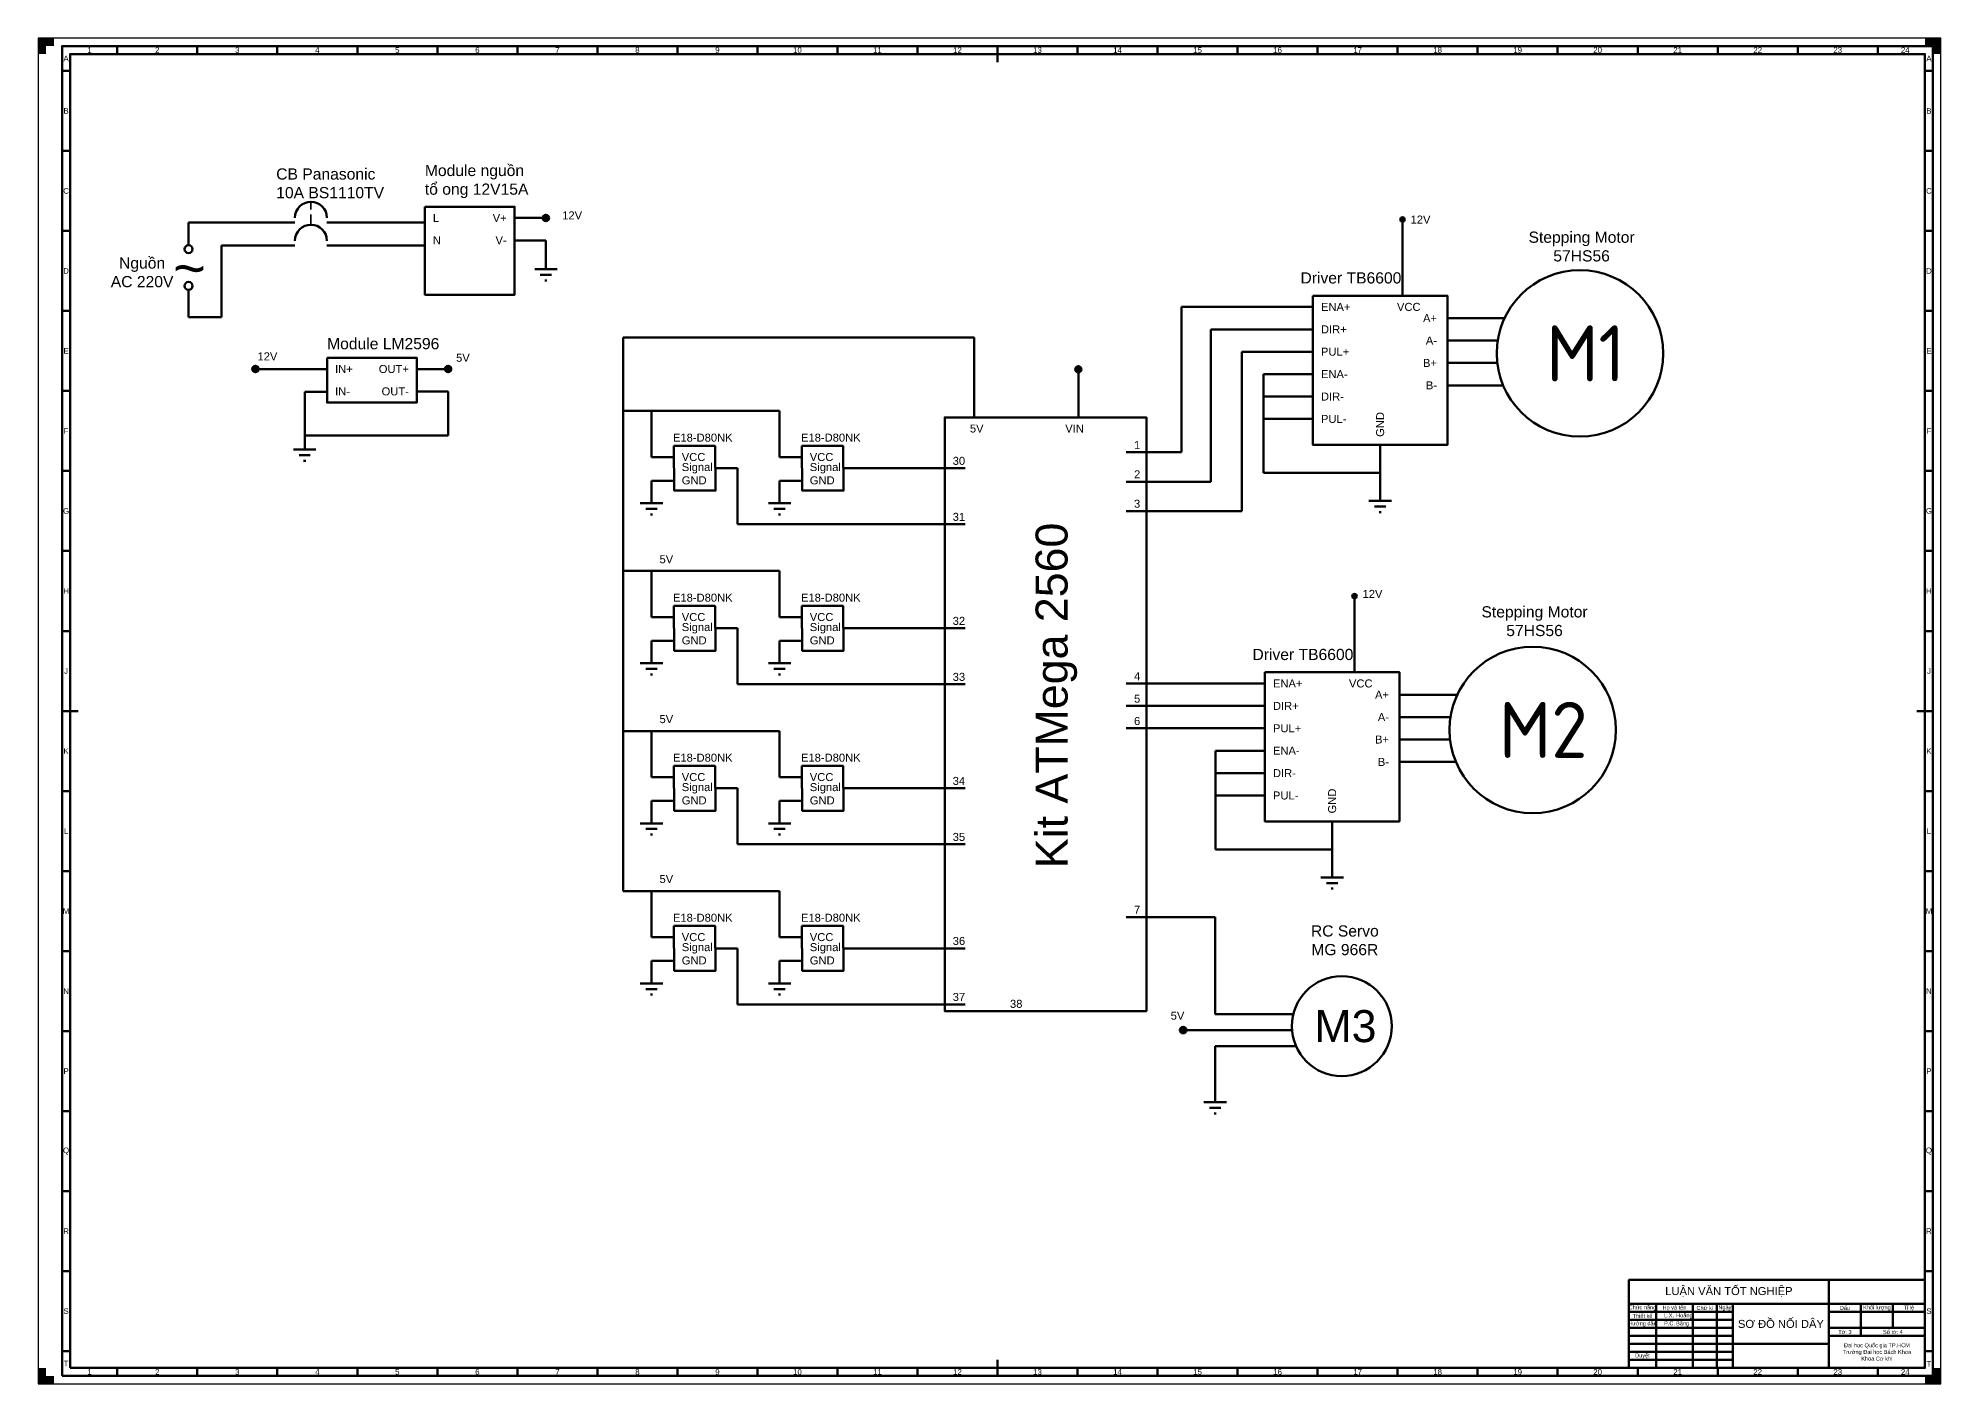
# Model space of a CAD drawing. Header units: millimetres. Extents: x -3609 to 4008, y -1340 to 6855.
# Drawn here: x 2819 to 4008, y 3746 to 4587 of the extents above; entities that cross this region are included whole.
import ezdxf

# ---------------------------------------------------------------- set-up
doc = ezdxf.new("R2010")
doc.units = ezdxf.units.MM
doc.header["$LTSCALE"] = 0.25
doc.linetypes.add('DASHEDX2', pattern=[38.1, 25.4, -12.7])
doc.layers.get('0').update_dxf_attribs({"lineweight": 70})
for name, color, linetype, lineweight in [('Frame 0.5', 170, 'Continuous', 50), ('Frame 1', 10, 'Continuous', 100), ('Hidden', 4, 'DASHEDX2', 35), ('Text', 2, 'Continuous', 35)]:
    doc.layers.add(name, color=color, linetype=linetype, lineweight=lineweight)
doc.styles.get("Standard").update_dxf_attribs({"font": 'arial.ttf', "width": 1.0001})
doc.styles.add('TCVN', font='')
doc.styles.get('TCVN').set_extended_font_data('TCVN 7284')

msp = doc.modelspace()

# ---------------------------------------------------------------- hatches: boundary and pattern name
h = msp.add_hatch(color=256)
h.dxf.hatch_style = 1
h.paths.add_polyline_path([(3133.9, 4474.3, 1), (3137.9, 4474.3, 1)])
h = msp.add_hatch(color=256)
h.dxf.hatch_style = 1
h.paths.add_polyline_path([(3669.8, 4473.3, 1), (3672.6, 4473.3, 1)])
h = msp.add_hatch(color=256)
h.dxf.hatch_style = 1
h.paths.add_polyline_path([(2952.4, 4379.9, 1), (2956.4, 4379.9, 1)])
h = msp.add_hatch(color=256)
h.dxf.hatch_style = 1
h.paths.add_polyline_path([(3076.8, 4379.9, 1), (3072.8, 4379.9, 1)])
h = msp.add_hatch(color=256)
h.dxf.hatch_style = 1
h.paths.add_polyline_path([(3466.6, 4379.7, 1), (3470.6, 4379.7, 1)])
h = msp.add_hatch(color=256)
h.dxf.hatch_style = 1
h.paths.add_polyline_path([(3642.6, 4238, 1), (3639.8, 4238, 1)])
h = msp.add_hatch(color=256)
h.dxf.hatch_style = 1
h.paths.add_polyline_path([(3536.1, 3966.8, 1), (3532.1, 3966.8, 1)])

# ---------------------------------------------------------------- linework, layer by layer
for p, q in [((2912.6, 4471.4), (2912.6, 4457.3)), ((2912.6, 4471.4), (2962.7, 4471.4)), ((2962.7, 4471.4), (2979.1, 4471.4)), ((2999.1, 4471.4), (3015.5, 4471.4)), ((3015.5, 4471.4), (3060.3, 4471.4)), ((3116.3, 4474.3), (3135.9, 4474.3)), ((3671.2, 4425.7), (3671.2, 4473.3)), ((3116.3, 4460.3), (3135.9, 4460.3)), ((3135.9, 4460.3), (3135.9, 4442.3)), ((2933.3, 4457.1), (2962.7, 4457.1)), ((2933.3, 4457.1), (2933.3, 4412.3)), ((2962.7, 4457.1), (2979.1, 4457.1)), ((2999.1, 4457.1), (3015.5, 4457.1)), ((3015.5, 4457.1), (3060.3, 4457.1)), ((2912.6, 4429.3), (2912.6, 4412.3)), ((2912.6, 4412.3), (2933.3, 4412.3)), ((3533.1, 4418.7), (3577.4, 4418.7)), ((3533.1, 4418.7), (3533.1, 4327.9)), ((3577.4, 4418.7), (3615.2, 4418.7)), ((3699.2, 4411.7), (3734.8, 4411.7)), ((3268.5, 4399.6), (3184.2, 4399.6)), ((3184.2, 4399.6), (3184.2, 4053.7)), ((3268.5, 4399.6), (3403.6, 4399.6)), ((3403.6, 4349.7), (3403.6, 4399.6)), ((3577.4, 4404.7), (3551.3, 4404.7)), ((3551.3, 4404.7), (3551.3, 4309.5)), ((3615.2, 4404.7), (3577.4, 4404.7)), ((3570.8, 4390.7), (3577.4, 4390.7)), ((3570.8, 4390.7), (3570.8, 4291.1)), ((3577.4, 4390.7), (3615.2, 4390.7)), ((3577.4, 4390.7), (3615.2, 4390.7)), ((3699.2, 4397.7), (3730.5, 4397.7)), ((2954.4, 4379.9), (2999.2, 4379.9)), ((3055.2, 4379.9), (3074.8, 4379.9)), ((3468.6, 4349.7), (3468.6, 4379.7)), ((3584.3, 4376.7), (3615.2, 4376.7)), ((3584.3, 4376.7), (3584.3, 4315)), ((3699.2, 4383.7), (3730.3, 4383.7)), ((2985.2, 4365.7), (2999.2, 4365.7)), ((2985.2, 4365.7), (2985.2, 4351.7)), ((3055.2, 4365.9), (3074.8, 4365.9)), ((3074.8, 4365.9), (3074.8, 4338.3)), ((3699.2, 4369.7), (3733.9, 4369.7)), ((2985.2, 4351.7), (2985.2, 4329.6)), ((3268.5, 4353.7), (3184.2, 4353.7)), ((3201.9, 4353.7), (3201.9, 4324.9)), ((3281.9, 4353.7), (3268.5, 4353.7)), ((3281.9, 4353.7), (3281.9, 4324.9)), ((3584.3, 4362.7), (3615.2, 4362.7)), ((3584.3, 4348.7), (3615.2, 4348.7)), ((3074.8, 4338.3), (2985.2, 4338.3)), ((3657.2, 4332.5), (3657.2, 4297.5)), ((3201.9, 4324.9), (3215.8, 4324.9)), ((3241.7, 4317.9), (3255.7, 4317.9)), ((3255.7, 4317.9), (3255.7, 4282.9)), ((3281.9, 4324.9), (3295.8, 4324.9)), ((3321.7, 4317.9), (3335.7, 4317.9)), ((3335.7, 4317.9), (3353.9, 4317.9)), ((3353.9, 4317.9), (3385.1, 4317.9)), ((3397.8, 4317.9), (3385.1, 4317.9)), ((3511.1, 4327.9), (3498.4, 4327.9)), ((3533.1, 4327.9), (3511.1, 4327.9)), ((3201.9, 4310), (3215.9, 4310)), ((3201.9, 4310), (3201.9, 4296)), ((3281.9, 4310), (3295.9, 4310)), ((3281.9, 4310), (3281.9, 4296)), ((3511.1, 4309.5), (3498.4, 4309.5)), ((3551.3, 4309.5), (3511.1, 4309.5)), ((3657.2, 4315), (3584.3, 4315)), ((3255.7, 4282.9), (3268.5, 4282.9)), ((3268.5, 4282.9), (3353.9, 4282.9)), ((3353.9, 4282.9), (3385.1, 4282.9)), ((3397.8, 4282.9), (3385.1, 4282.9)), ((3511.1, 4291.1), (3498.4, 4291.1)), ((3570.8, 4291.1), (3511.1, 4291.1)), ((3268.5, 4253.7), (3184.2, 4253.7)), ((3201.9, 4253.7), (3201.9, 4224.9)), ((3281.9, 4253.7), (3268.5, 4253.7)), ((3281.9, 4253.7), (3281.9, 4224.9)), ((3641.2, 4190.4), (3641.2, 4238)), ((3201.9, 4224.9), (3215.8, 4224.9)), ((3281.9, 4224.9), (3295.8, 4224.9)), ((3201.9, 4210), (3215.9, 4210)), ((3201.9, 4210), (3201.9, 4196)), ((3241.7, 4217.9), (3255.7, 4217.9)), ((3255.7, 4217.9), (3255.7, 4182.9)), ((3281.9, 4210), (3295.9, 4210)), ((3281.9, 4210), (3281.9, 4196)), ((3321.7, 4217.9), (3335.7, 4217.9)), ((3335.7, 4217.9), (3353.9, 4217.9)), ((3353.9, 4217.9), (3385.1, 4217.9)), ((3397.8, 4217.9), (3385.1, 4217.9)), ((3255.7, 4182.9), (3268.5, 4182.9)), ((3268.5, 4182.9), (3353.9, 4182.9)), ((3353.9, 4182.9), (3385.1, 4182.9)), ((3397.8, 4182.9), (3385.1, 4182.9)), ((3511.1, 4183.4), (3498.4, 4183.4)), ((3511.1, 4183.4), (3534.5, 4183.4)), ((3534.5, 4183.4), (3585.2, 4183.4)), ((3669.2, 4176.4), (3705.4, 4176.4)), ((3511.1, 4169.4), (3498.4, 4169.4)), ((3534.5, 4169.4), (3511.1, 4169.4)), ((3585.2, 4169.4), (3534.5, 4169.4)), ((3669.2, 4162.4), (3701.1, 4162.4)), ((3268.5, 4153.7), (3184.2, 4153.7)), ((3201.9, 4153.7), (3201.9, 4124.9)), ((3281.9, 4153.7), (3268.5, 4153.7)), ((3281.9, 4153.7), (3281.9, 4124.9)), ((3511.1, 4155.4), (3498.4, 4155.4)), ((3511.1, 4155.4), (3534.5, 4155.4)), ((3534.5, 4155.4), (3585.2, 4155.4)), ((3534.5, 4155.4), (3585.2, 4155.4)), ((3554.3, 4141.4), (3585.2, 4141.4)), ((3554.3, 4141.4), (3554.3, 4079.7)), ((3669.2, 4148.4), (3700.9, 4148.4)), ((3554.3, 4127.4), (3585.2, 4127.4)), ((3669.2, 4134.4), (3704.5, 4134.4)), ((3201.9, 4124.9), (3215.8, 4124.9)), ((3241.7, 4117.9), (3255.7, 4117.9)), ((3255.7, 4117.9), (3255.7, 4082.9)), ((3281.9, 4124.9), (3295.8, 4124.9)), ((3321.7, 4117.9), (3335.7, 4117.9)), ((3335.7, 4117.9), (3353.9, 4117.9)), ((3353.9, 4117.9), (3385.1, 4117.9)), ((3397.8, 4117.9), (3385.1, 4117.9)), ((3201.9, 4110), (3215.9, 4110)), ((3201.9, 4110), (3201.9, 4096)), ((3281.9, 4110), (3295.9, 4110)), ((3281.9, 4110), (3281.9, 4096)), ((3554.3, 4113.4), (3585.2, 4113.4)), ((3627.2, 4097.2), (3627.2, 4062.2)), ((3255.7, 4082.9), (3268.5, 4082.9)), ((3268.5, 4082.9), (3353.9, 4082.9)), ((3353.9, 4082.9), (3385.1, 4082.9)), ((3397.8, 4082.9), (3385.1, 4082.9)), ((3627.2, 4079.7), (3554.3, 4079.7)), ((3268.5, 4053.7), (3184.2, 4053.7)), ((3201.9, 4053.7), (3201.9, 4024.9)), ((3281.9, 4053.7), (3268.5, 4053.7)), ((3281.9, 4053.7), (3281.9, 4024.9)), ((3511.1, 4037.4), (3498.4, 4037.4)), ((3511.1, 4037.4), (3534.1, 4037.4)), ((3534.1, 4037.4), (3554.1, 4037.4)), ((3554.1, 3976.8), (3554.1, 4037.4)), ((3201.9, 4024.9), (3215.8, 4024.9)), ((3281.9, 4024.9), (3295.8, 4024.9)), ((3201.9, 4010), (3215.9, 4010)), ((3201.9, 4010), (3201.9, 3996)), ((3241.7, 4017.9), (3255.7, 4017.9)), ((3255.7, 4017.9), (3255.7, 3982.9)), ((3281.9, 4010), (3295.9, 4010)), ((3281.9, 4010), (3281.9, 3996)), ((3321.7, 4017.9), (3335.7, 4017.9)), ((3335.7, 4017.9), (3353.9, 4017.9)), ((3353.9, 4017.9), (3385.1, 4017.9)), ((3397.8, 4017.9), (3385.1, 4017.9)), ((3255.7, 3982.9), (3268.5, 3982.9)), ((3268.5, 3982.9), (3353.9, 3982.9)), ((3353.9, 3982.9), (3385.1, 3982.9)), ((3397.8, 3982.9), (3385.1, 3982.9)), ((3554.1, 3976.8), (3602.9, 3976.8)), ((3534.1, 3966.8), (3602.1, 3966.8)), ((3554.1, 3956.8), (3604.6, 3956.8)), ((3554.1, 3956.8), (3554.1, 3921.8))]:
    msp.add_line(p, q)
at = {"lineweight": 200}
for p, q in [((3128.9, 4442.3), (3142.9, 4442.3)), ((3132.4, 4438.8), (3139.4, 4438.8)), ((3135.2, 4435.3), (3136.6, 4435.3)), ((2978.2, 4329.6), (2992.2, 4329.6)), ((2981.7, 4326.1), (2988.7, 4326.1)), ((2984.5, 4322.6), (2985.9, 4322.6)), ((3194.9, 4296), (3208.9, 4296)), ((3198.4, 4292.5), (3205.4, 4292.5)), ((3274.9, 4296), (3288.9, 4296)), ((3278.4, 4292.5), (3285.4, 4292.5)), ((3650.2, 4297.5), (3664.2, 4297.5)), ((3653.7, 4294), (3660.7, 4294)), ((3201.2, 4289), (3202.6, 4289)), ((3281.2, 4289), (3282.6, 4289)), ((3656.5, 4290.5), (3657.9, 4290.5)), ((3194.9, 4196), (3208.9, 4196)), ((3198.4, 4192.5), (3205.4, 4192.5)), ((3201.2, 4189), (3202.6, 4189)), ((3274.9, 4196), (3288.9, 4196)), ((3278.4, 4192.5), (3285.4, 4192.5)), ((3281.2, 4189), (3282.6, 4189)), ((3194.9, 4096), (3208.9, 4096)), ((3198.4, 4092.5), (3205.4, 4092.5)), ((3274.9, 4096), (3288.9, 4096)), ((3278.4, 4092.5), (3285.4, 4092.5)), ((3201.2, 4089), (3202.6, 4089)), ((3281.2, 4089), (3282.6, 4089)), ((3620.2, 4062.2), (3634.2, 4062.2)), ((3623.7, 4058.7), (3630.7, 4058.7)), ((3626.5, 4055.2), (3627.9, 4055.2)), ((3194.9, 3996), (3208.9, 3996)), ((3274.9, 3996), (3288.9, 3996)), ((3198.4, 3992.5), (3205.4, 3992.5)), ((3201.2, 3989), (3202.6, 3989)), ((3278.4, 3992.5), (3285.4, 3992.5)), ((3281.2, 3989), (3282.6, 3989)), ((3547.1, 3921.8), (3561.1, 3921.8)), ((3550.6, 3918.3), (3557.6, 3918.3)), ((3553.4, 3914.8), (3554.8, 3914.8))]:
    msp.add_line(p, q, dxfattribs=at)
for points in [[(3060.3, 4481.3), (3116.3, 4481.3), (3116.3, 4426.3), (3060.3, 4426.3)], [(3615.2, 4425.7), (3699.2, 4425.7), (3699.2, 4332.5), (3615.2, 4332.5)], [(2999.2, 4386.9), (3055.2, 4386.9), (3055.2, 4358.9), (2999.2, 4358.9)], [(3215.8, 4331.9), (3241.6, 4331.9), (3241.9, 4303.9), (3216.1, 4303.9)], [(3295.8, 4331.9), (3321.6, 4331.9), (3321.9, 4303.9), (3296.1, 4303.9)], [(3215.8, 4231.9), (3241.6, 4231.9), (3241.9, 4203.9), (3216.1, 4203.9)], [(3295.8, 4231.9), (3321.6, 4231.9), (3321.9, 4203.9), (3296.1, 4203.9)], [(3585.2, 4190.4), (3669.2, 4190.4), (3669.2, 4097.2), (3585.2, 4097.2)], [(3215.8, 4131.9), (3241.6, 4131.9), (3241.9, 4103.9), (3216.1, 4103.9)], [(3295.8, 4131.9), (3321.6, 4131.9), (3321.9, 4103.9), (3296.1, 4103.9)], [(3215.8, 4031.9), (3241.6, 4031.9), (3241.9, 4003.9), (3216.1, 4003.9)], [(3295.8, 4031.9), (3321.6, 4031.9), (3321.9, 4003.9), (3296.1, 4003.9)]]:
    msp.add_lwpolyline(points, close=True, dxfattribs=at)
for points in [[(3438.6, 3978.7), (3385.1, 3978.7), (3385.1, 4349.7), (3438.6, 4349.7)], [(3438.6, 4349.7), (3511.1, 4349.7), (3511.1, 3978.7), (3438.6, 3978.7)]]:
    msp.add_lwpolyline(points, dxfattribs=at)
for centre, radius in [((3135.9, 4474.3), 2), ((3671.2, 4473.3), 1.4), ((2954.4, 4379.9), 2), ((3074.8, 4379.9), 2), ((3468.6, 4379.7), 2), ((3641.2, 4238), 1.4), ((3534.1, 3966.8), 2)]:
    msp.add_circle(centre, radius)
for centre, radius in [((2912.6, 4454.8), 2.5), ((3782, 4389.7), 52), ((2912.6, 4431.8), 2.5), ((3752.5, 4154.4), 52), ((3633.2, 3969.3), 31.2)]:
    msp.add_circle(centre, radius, dxfattribs=at)
for centre in [(2989.1, 4474.4), (2989.1, 4460.1)]:
    msp.add_arc(centre, 10, 0, 180, dxfattribs=at)
for points in [[(2828.6, 4581.7), (2828.6, 4586.7), (2818.6, 4581.7), (2818.6, 4586.7)], [(2818.6, 4576.7), (2818.6, 4586.7), (2823.6, 4576.7), (2823.6, 4586.7)], [(3997.6, 4581.7), (3997.6, 4586.7), (4007.6, 4581.7), (4007.6, 4586.7)], [(4007.6, 4576.7), (4007.6, 4586.7), (4002.6, 4576.7), (4002.6, 4586.7)], [(2818.6, 3755.7), (2818.6, 3745.7), (2823.6, 3755.7), (2823.6, 3745.7)], [(2828.6, 3750.7), (2828.6, 3745.7), (2818.6, 3750.7), (2818.6, 3745.7)], [(3997.6, 3750.7), (3997.6, 3745.7), (4007.6, 3750.7), (4007.6, 3745.7)], [(4007.6, 3755.7), (4007.6, 3745.7), (4002.6, 3755.7), (4002.6, 3745.7)]]:
    msp.add_solid(points)
at = {"layer": 'Defpoints'}
msp.add_lwpolyline([(2818.6, 3745.7), (4007.6, 3745.7), (4007.6, 4586.7), (2818.6, 4586.7)], close=True, dxfattribs=at)
at = {"layer": 'Frame 0.5'}
for p, q in [((2868.1, 4581.7), (2868.1, 4576.7)), ((2918.1, 4576.7), (2918.1, 4581.7)), ((2968.1, 4581.7), (2968.1, 4576.7)), ((3018.1, 4576.7), (3018.1, 4581.7)), ((3068.1, 4581.7), (3068.1, 4576.7)), ((3118.1, 4576.7), (3118.1, 4581.7)), ((3168.1, 4581.7), (3168.1, 4576.7)), ((3218.1, 4576.7), (3218.1, 4581.7)), ((3268.1, 4581.7), (3268.1, 4576.7)), ((3318.1, 4576.7), (3318.1, 4581.7)), ((3368.1, 4581.7), (3368.1, 4576.7)), ((3468.1, 4581.7), (3468.1, 4576.7)), ((3518.1, 4576.7), (3518.1, 4581.7)), ((3568.1, 4581.7), (3568.1, 4576.7)), ((3618.1, 4576.7), (3618.1, 4581.7)), ((3668.1, 4581.7), (3668.1, 4576.7)), ((3718.1, 4576.7), (3718.1, 4581.7)), ((3768.1, 4581.7), (3768.1, 4576.7)), ((3818.1, 4576.7), (3818.1, 4581.7)), ((3868.1, 4581.7), (3868.1, 4576.7)), ((3918.1, 4576.7), (3918.1, 4581.7)), ((3968.1, 4581.7), (3968.1, 4576.7)), ((2838.6, 4566.2), (2833.6, 4566.2)), ((3997.6, 4566.2), (4002.6, 4566.2)), ((2833.6, 4516.2), (2838.6, 4516.2)), ((4002.6, 4516.2), (3997.6, 4516.2)), ((2838.6, 4466.2), (2833.6, 4466.2)), ((3997.6, 4466.2), (4002.6, 4466.2)), ((2833.6, 4416.2), (2838.6, 4416.2)), ((4002.6, 4416.2), (3997.6, 4416.2)), ((2838.6, 4366.2), (2833.6, 4366.2)), ((3997.6, 4366.2), (4002.6, 4366.2)), ((2833.6, 4316.2), (2838.6, 4316.2)), ((4002.6, 4316.2), (3997.6, 4316.2)), ((2838.6, 4266.2), (2833.6, 4266.2)), ((3997.6, 4266.2), (4002.6, 4266.2)), ((2833.6, 4216.2), (2838.6, 4216.2)), ((4002.6, 4216.2), (3997.6, 4216.2)), ((2833.6, 4116.2), (2838.6, 4116.2)), ((4002.6, 4116.2), (3997.6, 4116.2)), ((2838.6, 4066.2), (2833.6, 4066.2)), ((3997.6, 4066.2), (4002.6, 4066.2)), ((2833.6, 4016.2), (2838.6, 4016.2)), ((4002.6, 4016.2), (3997.6, 4016.2)), ((2838.6, 3966.2), (2833.6, 3966.2)), ((3997.6, 3966.2), (4002.6, 3966.2)), ((2833.6, 3916.2), (2838.6, 3916.2)), ((4002.6, 3916.2), (3997.6, 3916.2)), ((2838.6, 3866.2), (2833.6, 3866.2)), ((3997.6, 3866.2), (4002.6, 3866.2)), ((2833.6, 3816.2), (2838.6, 3816.2)), ((3937.6, 3755.7), (3937.6, 3810.7)), ((4002.6, 3816.2), (3997.6, 3816.2)), ((3812.6, 3795.7), (3997.6, 3795.7)), ((3829.6, 3795.7), (3829.6, 3755.7)), ((3852.6, 3755.7), (3852.6, 3795.7)), ((3867.6, 3795.7), (3867.6, 3755.7)), ((3877.6, 3795.7), (3877.6, 3755.7)), ((3957.6, 3795.7), (3957.6, 3775.7)), ((3977.6, 3795.7), (3977.6, 3780.7)), ((3877.6, 3790.7), (3812.6, 3790.7)), ((3812.6, 3785.7), (3877.6, 3785.7)), ((3997.6, 3790.7), (3937.6, 3790.7)), ((3877.6, 3780.7), (3812.6, 3780.7)), ((3812.6, 3775.7), (3877.6, 3775.7)), ((3937.6, 3770.7), (3812.6, 3770.7)), ((3997.6, 3780.7), (3937.6, 3780.7)), ((3997.6, 3775.7), (3937.6, 3775.7)), ((2838.6, 3766.2), (2833.6, 3766.2)), ((3877.6, 3765.7), (3812.6, 3765.7)), ((3812.6, 3760.7), (3877.6, 3760.7)), ((3997.6, 3766.2), (4002.6, 3766.2)), ((2868.1, 3750.7), (2868.1, 3755.7)), ((2918.1, 3755.7), (2918.1, 3750.7)), ((2968.1, 3750.7), (2968.1, 3755.7)), ((3018.1, 3755.7), (3018.1, 3750.7)), ((3068.1, 3750.7), (3068.1, 3755.7)), ((3118.1, 3755.7), (3118.1, 3750.7)), ((3168.1, 3750.7), (3168.1, 3755.7)), ((3218.1, 3755.7), (3218.1, 3750.7)), ((3268.1, 3750.7), (3268.1, 3755.7)), ((3318.1, 3755.7), (3318.1, 3750.7)), ((3368.1, 3750.7), (3368.1, 3755.7)), ((3468.1, 3750.7), (3468.1, 3755.7)), ((3518.1, 3755.7), (3518.1, 3750.7)), ((3568.1, 3750.7), (3568.1, 3755.7)), ((3618.1, 3755.7), (3618.1, 3750.7)), ((3668.1, 3750.7), (3668.1, 3755.7)), ((3718.1, 3755.7), (3718.1, 3750.7)), ((3768.1, 3750.7), (3768.1, 3755.7)), ((3818.1, 3755.7), (3818.1, 3750.7)), ((3868.1, 3750.7), (3868.1, 3755.7)), ((3918.1, 3755.7), (3918.1, 3750.7)), ((3968.1, 3750.7), (3968.1, 3755.7))]:
    msp.add_line(p, q, dxfattribs=at)
msp.add_lwpolyline([(2833.6, 3750.7), (4002.6, 3750.7), (4002.6, 4581.7), (2833.6, 4581.7)], close=True, dxfattribs=at)
at = {"layer": 'Frame 1'}
for p, q in [((3418.1, 4581.7), (3418.1, 4571.7)), ((2833.6, 4166.2), (2843.6, 4166.2)), ((4002.6, 4166.2), (3992.6, 4166.2)), ((3418.1, 3750.7), (3418.1, 3760.7))]:
    msp.add_line(p, q, dxfattribs=at)
for points in [[(2838.6, 3755.7), (3997.6, 3755.7), (3997.6, 4576.7), (2838.6, 4576.7)], [(3997.6, 3755.7), (3812.6, 3755.7), (3812.6, 3810.7), (3997.6, 3810.7)]]:
    msp.add_lwpolyline(points, close=True, dxfattribs=at)
at = {"layer": 'Hidden'}
msp.add_line((2989.1, 4470.1), (2989.1, 4484.4), dxfattribs=at)

# ---------------------------------------------------------------- texts
at = {"lineweight": 200, "insert": (2903, 4455.6), "char_height": 25, "attachment_point": 1}
msp.add_mtext_dynamic_manual_height_columns('~', width=21.365, gutter_width=25, heights=[0], dxfattribs=at)
at = {"char_height": 35, "attachment_point": 1, "style": 'TCVN'}
for s, insert in [('M1', (3761, 4407.2)), ('M2', (3731.5, 4171.9))]:
    msp.add_mtext_dynamic_manual_height_columns(s, width=60.392, gutter_width=25, heights=[0], dxfattribs=dict(at, insert=insert))
at = {"insert": (3616.1, 3979.3), "char_height": 20, "attachment_point": 1}
msp.add_mtext_dynamic_manual_height_columns('M3', width=29.641, gutter_width=25, heights=[0], dxfattribs=at)
at = {"layer": 'Text'}
for s, width, gutter_width, heights, insert, char_height, attachment_point in [('\\pxqc;1', 34.5, 17.5, [0], (2850.8, 4579.2), 3.5, 5), ('\\pxqc;2', 50, 17.5, [0], (2893.1, 4579.2), 3.5, 5), ('\\pxqc;3', 50, 17.5, [0], (2943.1, 4579.2), 3.5, 5), ('\\pxqc;4', 50, 17.5, [0], (2993.1, 4579.2), 3.5, 5), ('\\pxqc;5', 50, 17.5, [0], (3043.1, 4579.2), 3.5, 5), ('\\pxqc;6', 50, 17.5, [0], (3093.1, 4579.2), 3.5, 5), ('\\pxqc;7', 50, 17.5, [0], (3143.1, 4579.2), 3.5, 5), ('\\pxqc;8', 50, 17.5, [0], (3193.1, 4579.2), 3.5, 5), ('\\pxqc;9', 50, 17.5, [0], (3243.1, 4579.2), 3.5, 5), ('\\pxqc;10', 50, 17.5, [0], (3293.1, 4579.2), 3.5, 5), ('\\pxqc;11', 50, 17.5, [0], (3343.1, 4579.2), 3.5, 5), ('\\pxqc;12', 50, 17.5, [0], (3393.1, 4579.2), 3.5, 5), ('\\pxqc;13', 50, 17.5, [0], (3443.1, 4579.2), 3.5, 5), ('\\pxqc;14', 50, 17.5, [0], (3493.1, 4579.2), 3.5, 5), ('\\pxqc;15', 50, 17.5, [0], (3543.1, 4579.2), 3.5, 5), ('\\pxqc;16', 50, 17.5, [0], (3593.1, 4579.2), 3.5, 5), ('\\pxqc;17', 50, 17.5, [0], (3643.1, 4579.2), 3.5, 5), ('\\pxqc;18', 50, 17.5, [0], (3693.1, 4579.2), 3.5, 5), ('\\pxqc;19', 50, 17.5, [0], (3743.1, 4579.2), 3.5, 5), ('\\pxqc;20', 50, 17.5, [0], (3793.1, 4579.2), 3.5, 5), ('\\pxqc;21', 50, 17.5, [0], (3843.1, 4579.2), 3.5, 5), ('\\pxqc;22', 50, 17.5, [0], (3893.1, 4579.2), 3.5, 5), ('\\pxqc;23', 50, 17.5, [0], (3943.1, 4579.2), 3.5, 5), ('\\pxqc;24', 34.5, 17.5, [0], (3985.3, 4579.2), 3.5, 5), ('\\pxqc;A', 5, 17.5, [0], (2836.1, 4574), 3.5, 5), ('\\pxqc;A', 5, 17.5, [0], (4000.1, 4574), 3.5, 5), ('\\pxqc;B', 5, 17.5, [0], (2836.1, 4541.2), 3.5, 5), ('\\pxqc;B', 5, 17.5, [0], (4000.1, 4541.2), 3.5, 5), ('Module nguồn tổ ong 12V15A', 68.194, 25, [0], (3060.3, 4497.1), 7, 4), ('CB Panasonic \\P10A BS1110TV', 111.195, 25, [0], (2967.4, 4495.9), 7, 4), ('\\pxqc;C', 5, 17.5, [0], (2836.1, 4491.2), 3.5, 5), ('\\pxqc;C', 5, 17.5, [0], (4000.1, 4491.2), 3.5, 5), ('\\pxi1;L', 23.112, 25, [0], (3060.3, 4474.3), 5, 4), ('\\pxi1,qr;V+', 23.112, 25, [0], (3088.3, 4474.3), 5, 4), ('\\pxi1;12V', 23.112, 25, [0], (3141.1, 4475.9), 5, 4), ('\\pxi1;12V', 23.112, 25, [0], (3671.2, 4473.3), 5, 4), ('\\pxi1;N', 30.918, 25, [0], (3060.3, 4460.3), 5, 4), ('\\pxi1,qr;V-', 23.112, 25, [0], (3088.3, 4460.3), 5, 4), ('\\pxqc;Stepping Motor\\P57HS56', 75.512, 25, [19.8], (3745.3, 4456.4), 7, 4), ('Nguồn AC 220V', 40, 25, [0], (2883.6, 4440.3), 7, 5), ('\\pxqc;D', 5, 17.5, [0], (2836.1, 4441.2), 3.5, 5), ('Driver TB6600', 65.752, 25, [19.8], (3607.4, 4436.8), 7, 4), ('\\pxqc;D', 5, 17.5, [0], (4000.1, 4441.2), 3.5, 5), ('\\pxi1;ENA+', 23.112, 25, [0], (3615.2, 4418.7), 5, 4), ('VCC', 5, 25, [0], (3667.7, 4418.7), 5, 4), ('\\pxi1,qr;A+', 35.523, 25, [2.09], (3657.2, 4411.7), 5, 4), ('Module LM2596', 87.608, 25, [0], (2999.2, 4395.7), 7, 4), ('\\pxi1;DIR+', 23.112, 25, [0], (3615.2, 4404.7), 5, 4), ('\\pxi1,qr;A-', 35.523, 25, [2.09], (3657.2, 4397.7), 5, 4), ('\\pxqc;E', 5, 17.5, [0], (2836.1, 4391.2), 3.5, 5), ('\\pxi1;12V', 23.112, 25, [0], (2950.7, 4387.8), 5, 4), ('\\pxi1;5V', 23.112, 25, [0], (3074.8, 4386.9), 5, 4), ('\\pxi1;PUL+', 23.112, 25, [0], (3615.2, 4390.7), 5, 4), ('\\pxqc;E', 5, 17.5, [0], (4000.1, 4391.2), 3.5, 5), ('\\pxi1;IN+', 23.112, 25, [0], (2999.2, 4379.9), 5, 4), ('\\pxi1,qr;OUT+', 23.112, 25, [0], (3027.2, 4379.9), 5, 4), ('\\pxi1;ENA-', 23.112, 25, [0], (3615.2, 4376.7), 5, 4), ('\\pxi1,qr;B+', 35.523, 25, [2.09], (3657.2, 4383.7), 5, 4), ('\\pxi1;IN-', 30.918, 25, [0], (2999.2, 4365.9), 5, 4), ('\\pxi1,qr;OUT-', 23.112, 25, [0], (3027.2, 4365.9), 5, 4), ('\\pxi1;DIR-', 23.112, 25, [0], (3615.2, 4362.7), 5, 4), ('\\pxi1,qr;B-', 35.523, 25, [2.09], (3657.2, 4369.7), 5, 4), ('\\pxqc;F', 5, 17.5, [0], (2836.1, 4341.2), 3.5, 5), ('\\pxi1,qr;5V', 58.376, 25, [0], (3351, 4342.7), 5, 4), ('\\pxi1,qr;VIN', 58.376, 25, [0], (3413.7, 4342.7), 5, 4), ('\\pxi1;PUL-', 23.112, 25, [0], (3615.2, 4348.7), 5, 4), ('\\pxqc;F', 5, 17.5, [0], (4000.1, 4341.2), 3.5, 5), ('\\pxi1;E18-D80NK', 17.875, 25, [2.6], (3210.3, 4337), 5, 4), ('\\pxi1;E18-D80NK', 17.875, 25, [2.6], (3290.3, 4337), 5, 4), ('\\pxi1,ql;1', 12.672, 25, [0], (3498.4, 4332.4), 5, 4), ('\\pxi1;VCC', 14.25, 25, [0], (3215.8, 4324.9), 5, 4), ('\\pxi1;Signal', 25.875, 25, [0], (3215.8, 4317.9), 5, 4), ('\\pxi1;VCC', 14.25, 25, [0], (3295.8, 4324.9), 5, 4), ('\\pxi1;Signal', 25.875, 25, [0], (3295.8, 4317.9), 5, 4), ('\\pxi1,ql;30', 12.672, 25, [0], (3385.1, 4322.5), 5, 4), ('\\pxi1,ql;2', 12.672, 25, [0], (3498.4, 4314.1), 5, 4), ('\\pxi1;GND', 14.25, 25, [0], (3215.8, 4310.3), 5, 4), ('\\pxi1;GND', 14.25, 25, [0], (3295.8, 4310.3), 5, 4), ('\\pxqc;G', 5, 17.5, [0], (2836.1, 4291.2), 3.5, 5), ('\\pxi1,ql;3', 12.672, 25, [0], (3498.4, 4295.7), 5, 4), ('\\pxqc;G', 5, 17.5, [0], (4000.1, 4291.2), 3.5, 5), ('\\pxi1,ql;31', 12.672, 25, [0], (3385.1, 4287.5), 5, 4), ('\\pxi1;5V', 23.112, 25, [0], (3201.9, 4261), 5, 4), ('\\pxqc;H', 5, 17.5, [0], (2836.1, 4241.2), 3.5, 5), ('\\pxi1;E18-D80NK', 17.875, 25, [2.6], (3210.3, 4237), 5, 4), ('\\pxi1;E18-D80NK', 17.875, 25, [2.6], (3290.3, 4237), 5, 4), ('\\pxi1;12V', 23.112, 25, [0], (3641.2, 4239.4), 5, 4), ('\\pxqc;H', 5, 17.5, [0], (4000.1, 4241.2), 3.5, 5), ('\\pxi1;VCC', 14.25, 25, [0], (3215.8, 4224.9), 5, 4), ('\\pxi1;Signal', 25.875, 25, [0], (3215.8, 4217.9), 5, 4), ('\\pxi1;VCC', 14.25, 25, [0], (3295.8, 4224.9), 5, 4), ('\\pxi1;Signal', 25.875, 25, [0], (3295.8, 4217.9), 5, 4), ('\\pxi1,ql;32', 12.672, 25, [0], (3385.1, 4222.5), 5, 4), ('\\pxqc;Stepping Motor\\P57HS56', 75.512, 25, [19.8], (3715.9, 4222.3), 7, 4), ('\\pxi1;GND', 14.25, 25, [0], (3215.8, 4210.3), 5, 4), ('\\pxi1;GND', 14.25, 25, [0], (3295.8, 4210.3), 5, 4), ('Driver TB6600', 65.752, 25, [19.8], (3577.4, 4201.5), 7, 4), ('\\pxqc;J', 5, 17.5, [0], (2836.1, 4191.2), 3.5, 5), ('\\pxi1,ql;33', 12.672, 25, [0], (3385.1, 4187.5), 5, 4), ('\\pxi1,ql;4', 12.672, 25, [0], (3498.4, 4187.9), 5, 4), ('\\pxi1;ENA+', 23.112, 25, [0], (3585.2, 4183.4), 5, 4), ('VCC', 5, 25, [0], (3637.7, 4183.4), 5, 4), ('\\pxqc;J', 5, 17.5, [0], (4000.1, 4191.2), 3.5, 5), ('\\pxi1,ql;5', 12.672, 25, [0], (3498.4, 4173.9), 5, 4), ('\\pxi1,qr;A+', 35.523, 25, [2.09], (3627.2, 4176.4), 5, 4), ('\\pxi1;5V', 23.112, 25, [0], (3201.9, 4161.1), 5, 4), ('\\pxi1,ql;6', 12.672, 25, [0], (3498.4, 4159.9), 5, 4), ('\\pxi1;DIR+', 23.112, 25, [0], (3585.2, 4169.4), 5, 4), ('\\pxi1,qr;A-', 35.523, 25, [2.09], (3627.2, 4162.4), 5, 4), ('\\pxi1;PUL+', 23.112, 25, [0], (3585.2, 4155.4), 5, 4), ('\\pxi1,qr;B+', 35.523, 25, [2.09], (3627.2, 4148.4), 5, 4), ('\\pxqc;K', 5, 17.5, [0], (2836.1, 4141.2), 3.5, 5), ('\\pxi1;E18-D80NK', 17.875, 25, [2.6], (3210.3, 4137), 5, 4), ('\\pxi1;E18-D80NK', 17.875, 25, [2.6], (3290.3, 4137), 5, 4), ('\\pxi1;ENA-', 23.112, 25, [0], (3585.2, 4141.4), 5, 4), ('\\pxqc;K', 5, 17.5, [0], (4000.1, 4141.2), 3.5, 5), ('\\pxi1;VCC', 14.25, 25, [0], (3215.8, 4124.9), 5, 4), ('\\pxi1;VCC', 14.25, 25, [0], (3295.8, 4124.9), 5, 4), ('\\pxi1;DIR-', 23.112, 25, [0], (3585.2, 4127.4), 5, 4), ('\\pxi1,qr;B-', 35.523, 25, [2.09], (3627.2, 4134.4), 5, 4), ('\\pxi1;Signal', 25.875, 25, [0], (3215.8, 4117.9), 5, 4), ('\\pxi1;Signal', 25.875, 25, [0], (3295.8, 4117.9), 5, 4), ('\\pxi1,ql;34', 12.672, 25, [0], (3385.1, 4122.5), 5, 4), ('\\pxi1;PUL-', 23.112, 25, [0], (3585.2, 4113.4), 5, 4), ('\\pxi1;GND', 14.25, 25, [0], (3215.8, 4110.3), 5, 4), ('\\pxi1;GND', 14.25, 25, [0], (3295.8, 4110.3), 5, 4), ('\\pxqc;L', 5, 17.5, [0], (2836.1, 4091.2), 3.5, 5), ('\\pxqc;L', 5, 17.5, [0], (4000.1, 4091.2), 3.5, 5), ('\\pxi1,ql;35', 12.672, 25, [0], (3385.1, 4087.5), 5, 4), ('\\pxi1;5V', 23.112, 25, [0], (3201.9, 4061.2), 5, 4), ('\\pxqc;M', 5, 17.5, [0], (2836.1, 4041.2), 3.5, 5), ('\\pxi1,ql;7', 12.672, 25, [0], (3498.4, 4042), 5, 4), ('\\pxqc;M', 5, 17.5, [0], (4000.1, 4041.2), 3.5, 5), ('\\pxi1;E18-D80NK', 17.875, 25, [2.6], (3210.3, 4037), 5, 4), ('\\pxi1;E18-D80NK', 17.875, 25, [2.6], (3290.3, 4037), 5, 4), ('\\pxqc;RC Servo\\PMG 966R', 66.418, 25, [0], (3601.9, 4022.9), 7, 4), ('\\pxi1;VCC', 14.25, 25, [0], (3215.8, 4024.9), 5, 4), ('\\pxi1;Signal', 25.875, 25, [0], (3215.8, 4017.9), 5, 4), ('\\pxi1;VCC', 14.25, 25, [0], (3295.8, 4024.9), 5, 4), ('\\pxi1;Signal', 25.875, 25, [0], (3295.8, 4017.9), 5, 4), ('\\pxi1,ql;36', 12.672, 25, [0], (3385.1, 4022.5), 5, 4), ('\\pxi1;GND', 14.25, 25, [0], (3215.8, 4010.3), 5, 4), ('\\pxi1;GND', 14.25, 25, [0], (3295.8, 4010.3), 5, 4), ('\\pxqc;N', 5, 17.5, [0], (2836.1, 3991.2), 3.5, 5), ('\\pxi1,ql;37', 12.672, 25, [0], (3385.1, 3987.5), 5, 4), ('\\pxi1,ql;38', 12.672, 25, [0], (3420.9, 3983.2), 5, 4), ('\\pxqc;N', 5, 17.5, [0], (4000.1, 3991.2), 3.5, 5), ('\\pxi1;5V', 15.096, 25, [1.45], (3521.3, 3975.8), 5, 4), ('\\pxqc;P', 5, 17.5, [0], (2836.1, 3941.2), 3.5, 5), ('\\pxqc;P', 5, 17.5, [0], (4000.1, 3941.2), 3.5, 5), ('\\pxqc;Q', 5, 17.5, [0], (2836.1, 3891.2), 3.5, 5), ('\\pxqc;Q', 5, 17.5, [0], (4000.1, 3891.2), 3.5, 5), ('\\pxqc;R', 5, 17.5, [0], (2836.1, 3841.2), 3.5, 5), ('\\pxqc;R', 5, 17.5, [0], (4000.1, 3841.2), 3.5, 5), ('LUẬN VĂN TỐT NGHIỆP', 125, 25, [0], (3875.1, 3803.2), 5, 5), ('\\pxqc;S', 5, 17.5, [0], (2836.1, 3791.2), 3.5, 5), ('Chức năng', 17, 25, [0], (3821.1, 3793.2), 2.5, 5), ('Họ và tên', 23, 25, [0], (3841.1, 3793.2), 2.5, 5), ('Chữ kí', 15, 25, [0], (3860.1, 3793.2), 2.5, 5), ('Ngày', 10, 25, [0], (3872.6, 3793.2), 2.5, 5), ('\\pxqc;Dấu', 20, 17.5, [0], (3947.6, 3793.2), 2.5, 5), ('\\pxqc;Khối lượng', 20, 17.5, [0], (3967.6, 3793.2), 2.5, 5), ('\\pxqc;Tỉ lệ', 20, 17.5, [0], (3987.6, 3793.2), 2.5, 5), ('\\pxqc;S', 5, 17.5, [0], (4000.1, 3791.2), 3.5, 5), ('Hướng dẫn', 17, 25, [0], (3821.1, 3783.2), 2.5, 5), ('Thiết kế', 17, 25, [0], (3821.1, 3788.2), 2.5, 5), ('\\pxi-3,l5,t5;L.X.^IHoằng', 23, 25, [0], (3829.6, 3788.2), 2.5, 4), ('\\pxi-3,l5,ql,t5;P.C.^IBằng', 23, 25, [0], (3829.6, 3783.2), 2.5, 4), ('SƠ ĐỒ NỐI DÂY', 60, 25, [0], (3907.6, 3783.2), 5, 5), ('Tờ: 3', 20, 17.5, [0], (3947.6, 3778.2), 2.5, 5), ('Đại học Quốc gia TP.HCM\\PTrường Đại học Bách Khoa\\PKhoa Cơ khí', 60, 25, [0], (3967.6, 3765.7), 2.5, 5), ('\\pxqc;Số tờ: 4', 40, 17.5, [0], (3977.6, 3778.2), 2.5, 5), ('\\pxqc;T', 5, 17.5, [0], (2836.1, 3758.5), 3.5, 5), ('\\pxqc;Duyệt', 17, 25, [0], (3821.1, 3763.2), 2.5, 5), ('\\pxqc;T', 5, 17.5, [0], (4000.1, 3758.2), 3.5, 5), ('\\pxqc;1', 34.5, 17.5, [0], (2850.8, 3753.2), 3.5, 5), ('\\pxqc;2', 50, 17.5, [0], (2893.1, 3753.2), 3.5, 5), ('\\pxqc;3', 50, 17.5, [0], (2943.1, 3753.2), 3.5, 5), ('\\pxqc;4', 50, 17.5, [0], (2993.1, 3753.2), 3.5, 5), ('\\pxqc;5', 50, 17.5, [0], (3043.1, 3753.2), 3.5, 5), ('\\pxqc;6', 50, 17.5, [0], (3093.1, 3753.2), 3.5, 5), ('\\pxqc;7', 50, 17.5, [0], (3143.1, 3753.2), 3.5, 5), ('\\pxqc;8', 50, 17.5, [0], (3193.1, 3753.2), 3.5, 5), ('\\pxqc;9', 50, 17.5, [0], (3243.1, 3753.2), 3.5, 5), ('\\pxqc;10', 50, 17.5, [0], (3293.1, 3753.2), 3.5, 5), ('\\pxqc;11', 50, 17.5, [0], (3343.1, 3753.2), 3.5, 5), ('\\pxqc;12', 50, 17.5, [0], (3393.1, 3753.2), 3.5, 5), ('\\pxqc;13', 50, 17.5, [0], (3443.1, 3753.2), 3.5, 5), ('\\pxqc;14', 50, 17.5, [0], (3493.1, 3753.2), 3.5, 5), ('\\pxqc;15', 50, 17.5, [0], (3543.1, 3753.2), 3.5, 5), ('\\pxqc;16', 50, 17.5, [0], (3593.1, 3753.2), 3.5, 5), ('\\pxqc;17', 50, 17.5, [0], (3643.1, 3753.2), 3.5, 5), ('\\pxqc;18', 50, 17.5, [0], (3693.1, 3753.2), 3.5, 5), ('\\pxqc;19', 50, 17.5, [0], (3743.1, 3753.2), 3.5, 5), ('\\pxqc;20', 50, 17.5, [0], (3793.1, 3753.2), 3.5, 5), ('\\pxqc;21', 50, 17.5, [0], (3843.1, 3753.2), 3.5, 5), ('\\pxqc;22', 50, 17.5, [0], (3893.1, 3753.2), 3.5, 5), ('\\pxqc;23', 50, 17.5, [0], (3943.1, 3753.2), 3.5, 5), ('\\pxqc;24', 34.5, 17.5, [0], (3985.3, 3753.2), 3.5, 5)]:
    msp.add_mtext_dynamic_manual_height_columns(s, width=width, gutter_width=gutter_width, heights=heights, dxfattribs=dict(at, insert=insert, char_height=char_height, attachment_point=attachment_point))
at = {"layer": 'Text', "attachment_point": 4, "rotation": 90}
for s, width, gutter_width, heights, insert, char_height in [('\\pxi1;GND', 23.112, 25, [0], (3657.2, 4332.5), 5), ('Kit ATMega 2560', 234.478, 0, [110.7], (3454.9, 4068), 20), ('\\pxi1;GND', 23.112, 25, [0], (3627.2, 4097.2), 5)]:
    msp.add_mtext_dynamic_manual_height_columns(s, width=width, gutter_width=gutter_width, heights=heights, dxfattribs=dict(at, insert=insert, char_height=char_height))

doc.saveas('drawing.dxf')
